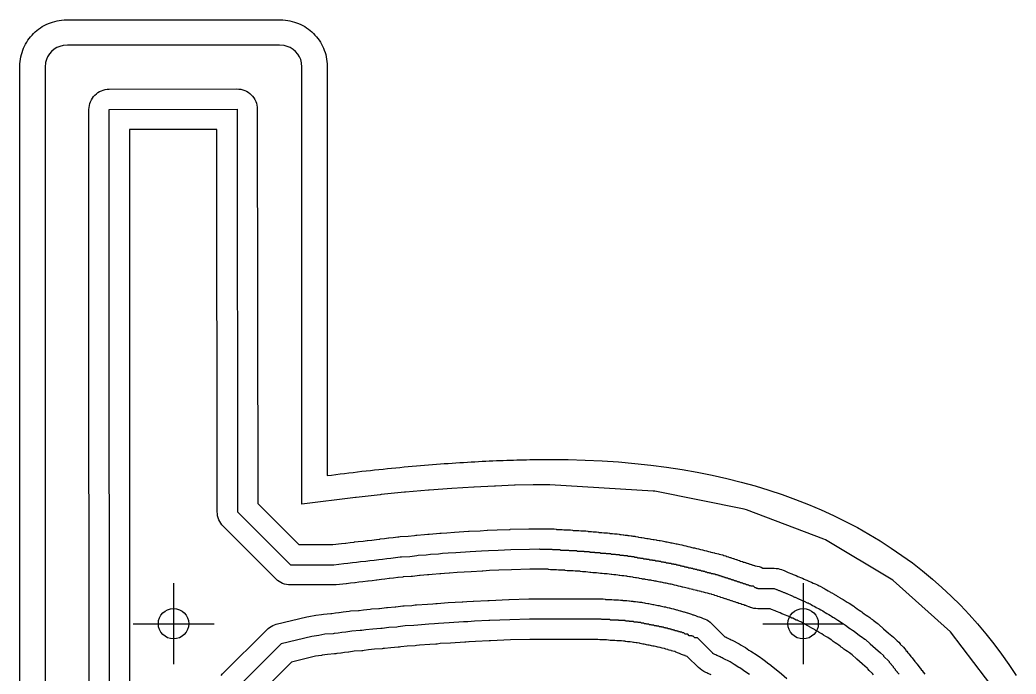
# Model space of a CAD drawing. Header units: millimetres. Extents: x 0 to 1800, y 0 to 406.
# Drawn here: x 799 to 995.9, y 273.9 to 403.3 of the extents above; entities that cross this region are included whole.
import ezdxf

# ---------------------------------------------------------------- set-up
doc = ezdxf.new("R2010")
doc.units = ezdxf.units.MM
for name, color, linetype in [('1_LETTERS', 7, 'Continuous'), ('2_BACK_inset_5mm', 7, 'Continuous'), ('4_THREADED_RODS_MX', 7, 'Continuous'), ('CENTERLINE', 7, 'Continuous'), ('GROOVE_8MM', 7, 'Continuous')]:
    doc.layers.add(name, color=color, linetype=linetype)

msp = doc.modelspace()

# ---------------------------------------------------------------- linework, layer by layer
at = {"layer": '1_LETTERS'}
msp.add_lwpolyline([(799.03, 75.72), (799.03, 394.12), (799.04, 394.59), (799.08, 395.05), (799.14, 395.51), (799.22, 395.96), (799.32, 396.4), (799.45, 396.83), (799.59, 397.26), (799.76, 397.67), (799.94, 398.07), (800.14, 398.47), (800.37, 398.85), (800.61, 399.22), (800.86, 399.58), (801.14, 399.92), (801.43, 400.25), (801.73, 400.57), (802.05, 400.87), (802.38, 401.16), (802.73, 401.43), (803.09, 401.69), (803.46, 401.93), (803.85, 402.15), (804.24, 402.35), (804.65, 402.53), (805.07, 402.7), (805.49, 402.84), (805.93, 402.96), (806.37, 403.07), (806.82, 403.15), (807.28, 403.21), (807.75, 403.24), (808.22, 403.25), (850.55, 403.25), (851.02, 403.24), (851.49, 403.21), (851.95, 403.15), (852.4, 403.07), (852.84, 402.96), (853.28, 402.84), (853.7, 402.7), (854.12, 402.53), (854.53, 402.35), (854.92, 402.15), (855.31, 401.93), (855.68, 401.69), (856.04, 401.43), (856.39, 401.16), (856.73, 400.87), (857.05, 400.57), (857.35, 400.25), (857.64, 399.92), (857.92, 399.58), (858.17, 399.22), (858.41, 398.85), (858.64, 398.47), (858.84, 398.07), (859.02, 397.67), (859.19, 397.26), (859.34, 396.83), (859.46, 396.4), (859.56, 395.96), (859.65, 395.51), (859.7, 395.05), (859.74, 394.59), (859.75, 394.12), (859.75, 313.15), (860.62, 313.27), (861.48, 313.38), (862.34, 313.49), (863.2, 313.6), (864.05, 313.7), (864.91, 313.8), (865.76, 313.9), (866.61, 314), (867.46, 314.1), (868.3, 314.19), (869.14, 314.28), (869.98, 314.37), (870.82, 314.46), (871.65, 314.54), (872.48, 314.63), (873.3, 314.71), (874.13, 314.79), (874.95, 314.86), (875.76, 314.94), (876.57, 315.01), (877.38, 315.08), (878.18, 315.15), (878.98, 315.22), (879.78, 315.28), (880.57, 315.34), (881.35, 315.41), (882.13, 315.46), (882.91, 315.52), (883.68, 315.58), (884.45, 315.63), (885.21, 315.68), (885.96, 315.73), (886.71, 315.77), (887.46, 315.82), (888.2, 315.86), (888.93, 315.9), (889.66, 315.94), (890.38, 315.98), (891.09, 316.02), (891.8, 316.05), (892.5, 316.08), (893.2, 316.11), (893.89, 316.14), (894.57, 316.17), (895.25, 316.19), (895.92, 316.22), (896.58, 316.24), (897.23, 316.26), (897.88, 316.27), (898.52, 316.29), (899.15, 316.3), (899.78, 316.32), (900.39, 316.33), (901, 316.34), (901.6, 316.34), (902.19, 316.35), (902.78, 316.35), (903.35, 316.36), (903.92, 316.36), (907.36, 316.33), (910.75, 316.23), (914.08, 316.07), (917.35, 315.85), (920.57, 315.57), (923.74, 315.22), (926.84, 314.82), (929.9, 314.35), (932.89, 313.82), (935.83, 313.23), (938.72, 312.58), (941.55, 311.87), (944.33, 311.11), (947.05, 310.28), (949.71, 309.39), (952.32, 308.45), (954.88, 307.45), (957.38, 306.39), (959.82, 305.27), (962.21, 304.1), (964.55, 302.87), (966.83, 301.58), (969.06, 300.24), (971.23, 298.84), (973.34, 297.38), (975.41, 295.88), (977.41, 294.31), (979.37, 292.7), (981.27, 291.03), (983.11, 289.3), (984.9, 287.53), (986.64, 285.7), (988.32, 283.82), (989.94, 281.88), (991.52, 279.9), (993.04, 277.86), (994.5, 275.78), (995.91, 273.64)], dxfattribs=at)
at = {"layer": '2_BACK_inset_5mm'}
msp.add_lwpolyline([(992.19, 270.13), (982.94, 282.29), (971.62, 292.43), (971.58, 292.46), (958.26, 300.43), (957.94, 300.59), (942.61, 306.36), (942.17, 306.49), (924.5, 310.06), (924.21, 310.11), (903.79, 311.36), (900.56, 311.33), (900.49, 311.33), (896.93, 311.24), (896.78, 311.24), (893.02, 311.1), (892.86, 311.09), (888.84, 310.89), (888.73, 310.88), (884.41, 310.61), (879.91, 310.28), (879.79, 310.27), (875.26, 309.87), (875.06, 309.85), (870.45, 309.39), (870.25, 309.37), (865.49, 308.84), (865.36, 308.82), (854.75, 307.48), (854.75, 393.92), (854.68, 394.77), (854.52, 395.41), (854.28, 395.98), (853.95, 396.51), (853.51, 397.02), (853.03, 397.42), (852.46, 397.77), (851.87, 398.02), (851.25, 398.18), (850.34, 398.25), (808.42, 398.25), (807.55, 398.18), (806.9, 398.02), (806.31, 397.77), (805.77, 397.44), (805.26, 397.01), (804.85, 396.54), (804.5, 395.98), (804.26, 395.41), (804.11, 394.81), (804.03, 393.91), (804.03, 75.8)], dxfattribs=at)
at = {"layer": '4_THREADED_RODS_MX'}
for p, q in [((829.39, 291.87), (829.39, 275.87)), ((953.83, 291.87), (953.83, 275.87)), ((821.39, 283.87), (837.39, 283.87)), ((945.83, 283.87), (961.83, 283.87))]:
    msp.add_line(p, q, dxfattribs=at)
for centre in [(829.39, 283.87), (953.83, 283.87)]:
    msp.add_circle(centre, 3, dxfattribs=at)
at = {"layer": 'CENTERLINE'}
for points in [[(816.68, 385.55), (841.94, 385.61), (842.03, 305.97), (852.48, 295.53), (861.08, 295.53), (863.07, 295.75), (863.87, 295.85), (864.77, 295.95), (865.57, 296.05), (866.35, 296.14), (867.37, 296.25), (868.17, 296.35), (869.07, 296.45), (869.99, 296.57), (870.67, 296.65), (871.57, 296.75), (872.37, 296.85), (873.27, 296.95), (874.19, 297.07), (874.42, 297.09), (876.12, 297.19), (877.49, 297.37), (877.75, 297.4), (879.35, 297.5), (880.15, 297.6), (881.75, 297.7), (882.55, 297.8), (883.64, 297.87), (885.18, 297.97), (887.99, 298.16), (890.23, 298.26), (891.63, 298.36), (893.53, 298.44), (896.05, 298.54), (899.72, 298.63), (901.75, 298.65), (901.78, 298.63), (904.18, 298.63), (904.28, 298.53), (905.78, 298.53), (905.88, 298.43), (907.48, 298.43), (907.58, 298.33), (909.08, 298.33), (909.18, 298.23), (910.48, 298.23), (910.58, 298.13), (911.58, 298.13), (911.68, 298.03), (912.58, 298.03), (912.68, 297.93), (913.68, 297.93), (913.78, 297.83), (914.78, 297.83), (914.88, 297.73), (915.78, 297.73), (915.88, 297.63), (916.68, 297.63), (916.78, 297.53), (917.48, 297.53), (917.58, 297.43), (918.28, 297.43), (918.38, 297.33), (919.08, 297.33), (919.18, 297.23), (919.78, 297.23), (919.88, 297.13), (920.38, 297.13), (920.48, 297.03), (920.98, 297.03), (921.08, 296.93), (921.58, 296.93), (921.68, 296.83), (922.18, 296.83), (922.28, 296.73), (922.78, 296.73), (922.88, 296.63), (923.38, 296.63), (923.48, 296.53), (923.98, 296.53), (924.08, 296.43), (924.58, 296.43), (924.68, 296.33), (925.18, 296.33), (925.28, 296.23), (925.68, 296.23), (925.78, 296.13), (926.18, 296.13), (926.28, 296.03), (926.68, 296.03), (926.78, 295.93), (927.18, 295.93), (927.28, 295.83), (927.68, 295.83), (927.78, 295.73), (928.18, 295.73), (928.28, 295.63), (928.68, 295.63), (928.78, 295.53), (929.08, 295.53), (929.18, 295.43), (929.48, 295.43), (929.58, 295.33), (929.88, 295.33), (929.98, 295.23), (930.28, 295.23), (930.38, 295.13), (930.68, 295.13), (930.78, 295.03), (931.08, 295.03), (931.18, 294.93), (931.58, 294.93), (931.68, 294.83), (931.98, 294.83), (932.08, 294.73), (932.38, 294.73), (932.48, 294.63), (932.78, 294.63), (932.88, 294.53), (933.18, 294.53), (933.28, 294.43), (933.58, 294.43), (933.68, 294.33), (933.98, 294.33), (934.08, 294.23), (934.38, 294.23), (934.48, 294.13), (934.78, 294.13), (934.88, 294.03), (935.18, 294.03), (935.28, 293.93), (935.58, 293.93), (935.68, 293.83), (935.98, 293.83), (936.08, 293.73), (936.38, 293.73), (936.48, 293.63), (936.78, 293.63), (936.88, 293.53), (937.08, 293.53), (937.18, 293.43), (937.38, 293.43), (937.48, 293.33), (937.68, 293.33), (937.78, 293.23), (937.98, 293.23), (938.08, 293.13), (938.28, 293.13), (938.38, 293.03), (938.58, 293.03), (938.68, 292.93), (938.88, 292.93), (938.98, 292.83), (939.18, 292.83), (939.28, 292.73), (939.48, 292.73), (939.58, 292.63), (939.78, 292.63), (939.88, 292.53), (940.08, 292.53), (940.18, 292.43), (940.38, 292.43), (940.48, 292.33), (940.68, 292.33), (940.78, 292.23), (940.98, 292.23), (941.08, 292.13), (941.28, 292.13), (941.38, 292.03), (941.58, 292.03), (941.68, 291.93), (941.88, 291.93), (941.98, 291.83), (942.18, 291.83), (942.28, 291.73), (942.48, 291.73), (942.58, 291.63), (942.78, 291.63), (942.88, 291.53), (943.08, 291.53), (943.18, 291.43), (943.38, 291.43), (943.48, 291.33), (943.98, 291.33), (944.28, 291.03), (944.48, 291.03), (944.58, 290.93), (944.78, 290.93), (944.88, 290.83), (948.13, 290.83), (948.53, 290.63), (948.63, 290.63), (949.03, 290.43), (949.13, 290.43), (949.53, 290.23), (949.63, 290.23), (950.03, 290.03), (950.13, 290.03), (950.53, 289.83), (950.63, 289.83), (951.43, 289.43), (951.53, 289.43), (952.13, 289.13), (952.23, 289.13), (953.03, 288.73), (953.13, 288.73), (953.93, 288.33), (954.03, 288.33), (954.63, 288.03), (954.73, 288.03), (954.8, 288), (955, 287.9), (955.2, 287.8), (955.4, 287.7), (955.41, 287.69), (955.71, 287.49), (956.11, 287.29), (956.41, 287.09), (957.01, 286.79), (957.31, 286.59), (957.71, 286.39), (958.01, 286.19), (958.21, 286.09), (958.51, 285.89), (958.91, 285.69), (959.21, 285.49), (959.41, 285.39), (959.71, 285.19), (959.91, 285.09), (960.51, 284.69), (960.71, 284.59), (961.61, 283.99), (961.61, 283.99), (961.79, 283.87), (962.19, 283.57), (962.49, 283.37), (962.89, 283.07), (963.19, 282.87), (963.59, 282.57), (963.89, 282.37), (964.29, 282.07), (964.59, 281.87), (964.99, 281.57), (965.29, 281.37), (965.29, 281.36), (966.03, 280.81), (966.13, 280.72), (967.07, 279.88), (968.12, 278.96), (969.14, 278.11), (969.72, 277.57), (969.72, 277.48), (970.82, 276.38), (970.82, 276.28), (971.22, 275.88), (971.22, 275.78), (971.62, 275.38), (971.62, 275.28), (972.02, 274.88), (972.02, 274.78), (972.42, 274.38), (972.42, 274.28), (972.82, 273.88)], [(816.77, 81.48), (816.68, 385.55)], [(943.21, 273.84), (942.5, 274.31), (941.29, 275.12), (941.09, 275.22), (940.19, 275.82), (939.99, 275.92), (939.39, 276.32), (938, 277.01), (937.8, 277.11), (937.6, 277.21), (937.4, 277.31), (937, 277.51), (936.8, 277.61), (936.6, 277.71), (936.4, 277.81), (936, 278.01), (935.97, 278.03), (932.92, 281.08), (932.42, 281.08), (932.12, 281.38), (931.92, 281.38), (931.82, 281.48), (931.32, 281.48), (931.02, 281.78), (930.52, 281.78), (930.22, 282.08), (929.92, 282.08), (929.82, 282.18), (929.62, 282.18), (929.52, 282.28), (929.22, 282.28), (929.12, 282.38), (928.92, 282.38), (928.82, 282.48), (928.52, 282.48), (928.42, 282.58), (928.22, 282.58), (928.12, 282.68), (927.82, 282.68), (927.72, 282.78), (927.52, 282.78), (927.42, 282.88), (927.12, 282.88), (927.02, 282.98), (926.72, 282.98), (926.62, 283.08), (926.32, 283.08), (926.22, 283.18), (925.92, 283.18), (925.82, 283.28), (925.42, 283.28), (925.32, 283.38), (924.92, 283.38), (924.82, 283.48), (924.42, 283.48), (924.32, 283.58), (923.92, 283.58), (923.82, 283.68), (923.42, 283.68), (923.32, 283.78), (922.92, 283.78), (922.82, 283.88), (922.42, 283.88), (922.32, 283.98), (921.82, 283.98), (921.72, 284.08), (921.22, 284.08), (921.12, 284.18), (920.42, 284.18), (920.32, 284.28), (919.52, 284.28), (919.42, 284.38), (918.72, 284.38), (918.62, 284.48), (917.42, 284.48), (917.32, 284.58), (915.72, 284.58), (915.62, 284.68), (914.02, 284.68), (913.92, 284.78), (899.75, 284.78), (895.83, 284.67), (891.88, 284.48), (891.72, 284.48), (888.86, 284.36), (887.55, 284.27), (886.73, 284.24), (886.72, 284.22), (883.9, 284.05), (881.75, 283.91), (880.98, 283.82), (879.83, 283.75), (877.65, 283.61), (876.88, 283.52), (875.18, 283.42), (873.81, 283.24), (873.55, 283.21), (871.95, 283.11), (870.61, 282.94), (870.35, 282.91), (868.75, 282.81), (867.41, 282.64), (866.61, 282.54), (866.31, 282.51), (864.66, 282.4), (863.45, 282.22), (862.65, 282.12), (861.95, 282.02), (861.15, 281.92), (860.92, 281.89), (859.31, 281.78), (858.1, 281.57), (856.7, 281.37), (850.66, 279.87), (841.92, 271.13)]]:
    msp.add_lwpolyline(points, dxfattribs=at)
at = {"layer": 'GROOVE_8MM'}
for points in [[(812.77, 81.48), (812.68, 385.55), (812.7, 385.94), (812.76, 386.33), (812.85, 386.71), (812.98, 387.08), (812.98, 387.08), (813.15, 387.43), (813.35, 387.77), (813.58, 388.08), (813.85, 388.38), (814.14, 388.64), (814.45, 388.87), (814.79, 389.08), (815.14, 389.24), (815.51, 389.38), (815.89, 389.47), (816.28, 389.53), (816.67, 389.55), (841.93, 389.61), (842.32, 389.59), (842.71, 389.53), (843.09, 389.44), (843.46, 389.31), (843.81, 389.14), (844.15, 388.94), (844.47, 388.7), (844.76, 388.44), (845.02, 388.15), (845.26, 387.84), (845.46, 387.5), (845.63, 387.14), (845.76, 386.77), (845.86, 386.39), (845.92, 386), (845.94, 385.61), (846.03, 307.63), (854.14, 299.53), (860.86, 299.53), (862.6, 299.72), (863.38, 299.82), (863.43, 299.83), (864.3, 299.92), (865.08, 300.02), (865.13, 300.03), (865.91, 300.11), (866.9, 300.22), (867.68, 300.32), (867.73, 300.33), (868.6, 300.42), (869.5, 300.53), (870.18, 300.62), (870.23, 300.63), (871.1, 300.72), (871.88, 300.82), (871.93, 300.83), (872.8, 300.92), (873.7, 301.03), (873.92, 301.06), (874.18, 301.09), (875.75, 301.18), (877, 301.33), (877.25, 301.37), (877.5, 301.39), (878.98, 301.48), (879.65, 301.57), (879.9, 301.59), (881.38, 301.68), (882.05, 301.77), (882.3, 301.79), (883.38, 301.86), (884.91, 301.96), (887.72, 302.15), (887.81, 302.15), (890, 302.25), (891.35, 302.35), (891.45, 302.35), (893.35, 302.44), (893.38, 302.44), (895.91, 302.53), (895.95, 302.54), (899.62, 302.63), (899.68, 302.63), (901.71, 302.65), (901.79, 302.65), (904.22, 302.63), (904.6, 302.61), (904.99, 302.55), (905.05, 302.53), (905.78, 302.53), (906.17, 302.51), (906.56, 302.45), (906.65, 302.43), (907.48, 302.43), (907.87, 302.41), (908.26, 302.35), (908.35, 302.33), (909.08, 302.33), (909.47, 302.31), (909.86, 302.25), (909.95, 302.23), (910.48, 302.23), (910.87, 302.21), (911.26, 302.15), (911.35, 302.13), (911.58, 302.13), (911.97, 302.11), (912.36, 302.05), (912.45, 302.03), (912.58, 302.03), (912.97, 302.01), (913.36, 301.95), (913.45, 301.93), (913.68, 301.93), (914.07, 301.91), (914.46, 301.85), (914.55, 301.83), (914.78, 301.83), (915.17, 301.81), (915.56, 301.75), (915.65, 301.73), (915.78, 301.73), (916.17, 301.71), (916.56, 301.65), (916.65, 301.63), (916.68, 301.63), (917.07, 301.61), (917.46, 301.55), (917.57, 301.52), (917.87, 301.51), (918.26, 301.45), (918.37, 301.42), (918.67, 301.41), (919.06, 301.35), (919.17, 301.32), (919.47, 301.31), (919.86, 301.25), (919.99, 301.22), (920.17, 301.21), (920.56, 301.15), (920.72, 301.11), (920.77, 301.11), (921.16, 301.05), (921.32, 301.01), (921.37, 301.01), (921.76, 300.95), (921.92, 300.91), (921.97, 300.91), (922.36, 300.85), (922.52, 300.81), (922.57, 300.81), (922.96, 300.75), (923.12, 300.71), (923.17, 300.71), (923.56, 300.65), (923.72, 300.61), (923.77, 300.61), (924.16, 300.55), (924.32, 300.51), (924.37, 300.51), (924.76, 300.45), (924.92, 300.41), (924.97, 300.41), (925.36, 300.35), (925.52, 300.31), (925.57, 300.31), (925.96, 300.25), (926.21, 300.19), (926.46, 300.15), (926.71, 300.09), (926.96, 300.05), (927.21, 299.99), (927.46, 299.95), (927.71, 299.89), (927.96, 299.85), (928.21, 299.79), (928.46, 299.75), (928.71, 299.69), (928.96, 299.65), (929.21, 299.59), (929.46, 299.55), (929.84, 299.46), (929.85, 299.45), (929.86, 299.45), (930.24, 299.36), (930.25, 299.35), (930.26, 299.35), (930.64, 299.26), (930.65, 299.25), (930.66, 299.25), (931.04, 299.16), (931.05, 299.15), (931.06, 299.15), (931.44, 299.06), (931.45, 299.05), (931.46, 299.05), (931.84, 298.96), (931.85, 298.95), (931.86, 298.95), (932.11, 298.89), (932.36, 298.85), (932.74, 298.76), (932.75, 298.75), (932.76, 298.75), (933.14, 298.66), (933.15, 298.65), (933.16, 298.65), (933.54, 298.56), (933.55, 298.55), (933.56, 298.55), (933.94, 298.46), (933.95, 298.45), (933.96, 298.45), (934.34, 298.36), (934.35, 298.35), (934.36, 298.35), (934.74, 298.26), (934.75, 298.25), (934.76, 298.25), (935.14, 298.16), (935.15, 298.15), (935.16, 298.15), (935.54, 298.06), (935.55, 298.05), (935.56, 298.05), (935.94, 297.96), (935.95, 297.95), (935.96, 297.95), (936.34, 297.86), (936.35, 297.85), (936.36, 297.85), (936.74, 297.76), (936.75, 297.75), (936.76, 297.75), (937.14, 297.66), (937.15, 297.65), (937.16, 297.65), (937.54, 297.56), (937.55, 297.55), (937.56, 297.55), (937.94, 297.46), (938.17, 297.37), (938.24, 297.36), (938.47, 297.27), (938.54, 297.26), (938.77, 297.17), (938.84, 297.16), (939.07, 297.07), (939.14, 297.06), (939.37, 296.97), (939.44, 296.96), (939.67, 296.87), (939.74, 296.86), (939.97, 296.77), (940.04, 296.76), (940.27, 296.67), (940.34, 296.66), (940.57, 296.57), (940.64, 296.56), (940.87, 296.47), (940.94, 296.46), (941.17, 296.37), (941.24, 296.36), (941.47, 296.27), (941.54, 296.26), (941.77, 296.17), (941.84, 296.16), (942.07, 296.07), (942.14, 296.06), (942.37, 295.97), (942.44, 295.96), (942.67, 295.87), (942.74, 295.86), (942.97, 295.77), (943.04, 295.76), (943.27, 295.67), (943.34, 295.66), (943.57, 295.57), (943.64, 295.56), (943.87, 295.47), (943.94, 295.46), (944.17, 295.37), (944.24, 295.36), (944.37, 295.31), (944.76, 295.25), (945.14, 295.16), (945.51, 295.02), (945.86, 294.86), (945.91, 294.83), (948.13, 294.83), (948.5, 294.81), (948.86, 294.76), (949.23, 294.68), (949.58, 294.56), (949.87, 294.43), (950.08, 294.36), (950.37, 294.23), (950.58, 294.16), (950.87, 294.03), (951.08, 293.96), (951.37, 293.83), (951.58, 293.76), (951.87, 293.63), (952.08, 293.56), (952.42, 293.41), (952.79, 293.22), (952.98, 293.16), (953.32, 293.01), (953.49, 292.92), (953.68, 292.86), (954.02, 292.71), (954.39, 292.52), (954.58, 292.46), (954.92, 292.31), (955.29, 292.12), (955.48, 292.06), (955.82, 291.91), (955.99, 291.82), (956.18, 291.76), (956.52, 291.61), (956.58, 291.57), (956.78, 291.47), (956.98, 291.37), (957.18, 291.27), (957.2, 291.27), (957.63, 291.02), (957.72, 290.95), (957.9, 290.87), (958.33, 290.62), (958.42, 290.55), (958.8, 290.37), (959.23, 290.12), (959.32, 290.05), (959.5, 289.97), (959.93, 289.72), (960.04, 289.64), (960.43, 289.42), (960.52, 289.35), (960.7, 289.27), (961.13, 289.02), (961.24, 288.94), (961.63, 288.72), (961.74, 288.64), (962.13, 288.42), (962.54, 288.14), (962.93, 287.92), (963.83, 287.32), (963.83, 287.32), (964.01, 287.2), (964.19, 287.07), (964.5, 286.84), (964.71, 286.7), (964.89, 286.57), (965.2, 286.34), (965.41, 286.2), (965.59, 286.07), (965.9, 285.84), (966.11, 285.7), (966.29, 285.57), (966.6, 285.34), (966.81, 285.2), (966.99, 285.07), (967.3, 284.84), (967.51, 284.7), (967.69, 284.57), (968.43, 284.01), (968.64, 283.85), (968.74, 283.76), (968.81, 283.7), (969.72, 282.88), (970.72, 282), (971.7, 281.19), (971.85, 281.05), (972.44, 280.51), (972.73, 280.22), (972.98, 279.89), (973, 279.86), (973.65, 279.21), (973.92, 278.92), (974.15, 278.61), (974.15, 278.6), (974.32, 278.42), (974.55, 278.11), (974.55, 278.1), (974.72, 277.92), (974.95, 277.61), (974.95, 277.6), (975.12, 277.42), (975.35, 277.11), (975.35, 277.1), (975.52, 276.92), (975.75, 276.61), (975.75, 276.6), (975.92, 276.42), (976.15, 276.11), (976.15, 276.1), (976.32, 275.92), (976.55, 275.61), (976.55, 275.6), (976.72, 275.42), (976.95, 275.11), (976.97, 275.07), (977.02, 275.02), (977.25, 274.71), (977.27, 274.67), (977.32, 274.62), (977.55, 274.31), (977.57, 274.27), (977.62, 274.22), (977.85, 273.91)], [(967.73, 273.75), (967.52, 274.03), (966.9, 274.65), (966.63, 274.95), (966.54, 275.07), (966.5, 275.1), (965.56, 275.89), (965.49, 275.95), (964.43, 276.87), (964.39, 276.91), (963.52, 277.7), (962.98, 278.1), (962.77, 278.24), (962.59, 278.37), (962.28, 278.6), (962.07, 278.74), (961.89, 278.87), (961.58, 279.1), (961.37, 279.24), (961.19, 279.37), (960.88, 279.6), (960.67, 279.74), (960.49, 279.87), (960.18, 280.1), (959.97, 280.24), (959.79, 280.37), (959.48, 280.6), (959.39, 280.66), (958.68, 281.14), (958.29, 281.36), (957.88, 281.64), (957.49, 281.86), (957.38, 281.94), (956.99, 282.16), (956.9, 282.22), (956.72, 282.31), (956.29, 282.56), (956.18, 282.64), (955.79, 282.86), (955.7, 282.92), (955.52, 283.01), (955.09, 283.26), (955, 283.32), (954.62, 283.51), (954.19, 283.76), (954.1, 283.82), (953.92, 283.91), (953.51, 284.15), (953.39, 284.22), (953.37, 284.24), (953.18, 284.3), (952.84, 284.45), (952.67, 284.54), (952.48, 284.6), (952.14, 284.75), (951.77, 284.94), (951.58, 285), (951.24, 285.15), (950.87, 285.34), (950.68, 285.4), (950.34, 285.55), (950.17, 285.64), (949.98, 285.7), (949.64, 285.85), (949.27, 286.04), (949.08, 286.1), (948.78, 286.23), (948.58, 286.3), (948.28, 286.43), (948.08, 286.5), (947.78, 286.63), (947.58, 286.7), (947.29, 286.83), (944.88, 286.83), (944.49, 286.85), (944.1, 286.91), (943.72, 287), (943.49, 287.08), (943.42, 287.1), (943.19, 287.18), (943.12, 287.2), (942.75, 287.33), (942.48, 287.46), (942.32, 287.5), (942.09, 287.58), (942.02, 287.6), (941.79, 287.68), (941.72, 287.7), (941.49, 287.78), (941.42, 287.8), (941.19, 287.88), (941.12, 287.9), (940.89, 287.98), (940.82, 288), (940.59, 288.08), (940.52, 288.1), (940.29, 288.18), (940.22, 288.2), (939.99, 288.28), (939.92, 288.3), (939.69, 288.38), (939.62, 288.4), (939.39, 288.48), (939.32, 288.5), (939.09, 288.58), (939.02, 288.6), (938.79, 288.68), (938.72, 288.7), (938.49, 288.78), (938.42, 288.8), (938.19, 288.88), (938.12, 288.9), (937.89, 288.98), (937.82, 289), (937.59, 289.08), (937.52, 289.1), (937.29, 289.18), (937.22, 289.2), (936.99, 289.28), (936.92, 289.3), (936.69, 289.38), (936.62, 289.4), (936.39, 289.48), (936.32, 289.5), (936.09, 289.58), (936.02, 289.6), (935.79, 289.68), (935.72, 289.7), (935.71, 289.7), (935.7, 289.71), (935.32, 289.8), (935.31, 289.8), (935.3, 289.81), (934.92, 289.9), (934.91, 289.9), (934.9, 289.91), (934.52, 290), (934.51, 290), (934.5, 290.01), (934.12, 290.1), (934.11, 290.1), (934.1, 290.11), (933.72, 290.2), (933.71, 290.2), (933.7, 290.21), (933.32, 290.3), (933.31, 290.3), (933.3, 290.31), (932.92, 290.4), (932.91, 290.4), (932.9, 290.41), (932.52, 290.5), (932.51, 290.5), (932.5, 290.51), (932.12, 290.6), (932.11, 290.6), (932.1, 290.61), (931.72, 290.7), (931.71, 290.7), (931.7, 290.71), (931.32, 290.8), (931.31, 290.8), (931.3, 290.81), (930.92, 290.9), (930.91, 290.9), (930.9, 290.91), (930.65, 290.97), (930.4, 291.01), (930.02, 291.1), (930.01, 291.1), (930, 291.11), (929.62, 291.2), (929.61, 291.2), (929.6, 291.21), (929.22, 291.3), (929.21, 291.3), (929.2, 291.31), (928.82, 291.4), (928.81, 291.4), (928.8, 291.41), (928.42, 291.5), (928.41, 291.5), (928.4, 291.51), (928.02, 291.6), (928.01, 291.6), (928, 291.61), (927.75, 291.67), (927.5, 291.71), (927.25, 291.77), (927, 291.81), (926.75, 291.87), (926.5, 291.91), (926.25, 291.97), (926, 292.01), (925.75, 292.07), (925.5, 292.11), (925.25, 292.17), (925, 292.21), (924.75, 292.27), (924.5, 292.31), (924.34, 292.35), (924.29, 292.35), (923.9, 292.41), (923.74, 292.45), (923.69, 292.45), (923.3, 292.51), (923.14, 292.55), (923.09, 292.55), (922.7, 292.61), (922.54, 292.65), (922.49, 292.65), (922.1, 292.71), (921.94, 292.75), (921.89, 292.75), (921.5, 292.81), (921.34, 292.85), (921.29, 292.85), (920.9, 292.91), (920.74, 292.95), (920.69, 292.95), (920.3, 293.01), (920.14, 293.05), (920.09, 293.05), (919.7, 293.11), (919.54, 293.15), (919.49, 293.15), (919.1, 293.21), (918.96, 293.24), (918.79, 293.25), (918.4, 293.31), (918.29, 293.33), (917.99, 293.35), (917.6, 293.41), (917.49, 293.43), (917.19, 293.45), (916.8, 293.51), (916.69, 293.53), (916.39, 293.55), (916, 293.61), (915.91, 293.63), (915.88, 293.63), (915.49, 293.65), (915.1, 293.71), (915.01, 293.73), (914.88, 293.73), (914.49, 293.75), (914.1, 293.81), (914.01, 293.83), (913.78, 293.83), (913.39, 293.85), (913, 293.91), (912.91, 293.93), (912.68, 293.93), (912.29, 293.95), (911.9, 294.01), (911.81, 294.03), (911.68, 294.03), (911.29, 294.05), (910.9, 294.11), (910.81, 294.13), (910.58, 294.13), (910.19, 294.15), (909.8, 294.21), (909.71, 294.23), (909.18, 294.23), (908.79, 294.25), (908.4, 294.31), (908.31, 294.33), (907.58, 294.33), (907.19, 294.35), (906.8, 294.41), (906.71, 294.43), (905.88, 294.43), (905.49, 294.45), (905.1, 294.51), (905.01, 294.53), (904.28, 294.53), (903.89, 294.55), (903.5, 294.61), (903.41, 294.63), (901.78, 294.63), (901.39, 294.65), (901.38, 294.65), (899.79, 294.63), (896.18, 294.54), (893.69, 294.45), (891.86, 294.36), (890.52, 294.27), (890.41, 294.26), (888.21, 294.16), (885.44, 293.98), (883.91, 293.87), (883.89, 293.87), (882.92, 293.81), (882.25, 293.73), (882, 293.71), (880.52, 293.61), (879.85, 293.53), (879.6, 293.51), (878.12, 293.41), (877.99, 293.4), (876.61, 293.22), (876.35, 293.2), (874.78, 293.11), (874.69, 293.1), (873.77, 292.98), (873.71, 292.98), (872.84, 292.88), (872.07, 292.78), (872.01, 292.78), (871.14, 292.68), (870.49, 292.6), (869.57, 292.48), (869.51, 292.48), (868.64, 292.38), (867.87, 292.28), (867.81, 292.28), (866.79, 292.16), (866.04, 292.08), (865.27, 291.98), (865.21, 291.98), (864.34, 291.88), (863.57, 291.78), (863.51, 291.78), (861.52, 291.55), (861.08, 291.53), (852.48, 291.53), (852.09, 291.55), (851.7, 291.61), (851.32, 291.7), (850.95, 291.83), (850.59, 292), (850.26, 292.2), (849.94, 292.44), (849.65, 292.7), (839.2, 303.15), (838.94, 303.44), (838.71, 303.75), (838.51, 304.09), (838.34, 304.44), (838.21, 304.81), (838.11, 305.19), (838.05, 305.58), (838.03, 305.97), (837.94, 381.6), (820.68, 381.56), (820.77, 84.68)], [(838.83, 273.66), (839.1, 273.95), (847.83, 282.69), (848.1, 282.94), (848.39, 283.15), (848.69, 283.35), (849.01, 283.51), (849.35, 283.64), (849.69, 283.75), (855.73, 285.25), (856.13, 285.33), (857.49, 285.53), (858.66, 285.72), (859.03, 285.77), (860.49, 285.87), (860.59, 285.88), (860.66, 285.89), (861.42, 285.99), (862.09, 286.08), (862.16, 286.09), (862.92, 286.19), (864.09, 286.36), (864.39, 286.39), (865.93, 286.49), (866.11, 286.51), (866.91, 286.61), (868.25, 286.78), (868.5, 286.8), (869.98, 286.9), (870.11, 286.91), (871.45, 287.08), (871.7, 287.1), (873.18, 287.2), (873.31, 287.21), (874.69, 287.39), (874.95, 287.41), (876.52, 287.5), (877.15, 287.58), (877.4, 287.6), (879.58, 287.74), (879.59, 287.74), (880.62, 287.8), (881.25, 287.88), (881.5, 287.9), (883.64, 288.04), (886.47, 288.23), (886.54, 288.23), (887.33, 288.27), (888.62, 288.35), (888.69, 288.35), (891.54, 288.48), (891.72, 288.48), (891.78, 288.48), (895.64, 288.66), (895.71, 288.67), (899.63, 288.78), (899.75, 288.78), (913.92, 288.78), (914.31, 288.76), (914.7, 288.7), (914.79, 288.68), (915.62, 288.68), (916.01, 288.66), (916.4, 288.6), (916.49, 288.58), (917.32, 288.58), (917.71, 288.56), (918.1, 288.5), (918.19, 288.48), (918.62, 288.48), (919.01, 288.46), (919.4, 288.4), (919.51, 288.38), (919.81, 288.36), (920.2, 288.3), (920.29, 288.28), (920.32, 288.28), (920.71, 288.26), (921.1, 288.2), (921.21, 288.18), (921.51, 288.16), (921.9, 288.1), (922.06, 288.06), (922.11, 288.06), (922.5, 288), (922.66, 287.96), (922.71, 287.96), (923.1, 287.9), (923.35, 287.84), (923.6, 287.8), (923.85, 287.74), (924.1, 287.7), (924.35, 287.64), (924.6, 287.6), (924.85, 287.54), (925.1, 287.5), (925.35, 287.44), (925.6, 287.4), (925.85, 287.34), (926.1, 287.3), (926.35, 287.24), (926.6, 287.2), (926.98, 287.11), (926.99, 287.11), (927, 287.1), (927.38, 287.01), (927.39, 287.01), (927.4, 287), (927.78, 286.91), (927.79, 286.91), (927.8, 286.9), (928.18, 286.81), (928.19, 286.81), (928.2, 286.8), (928.58, 286.71), (928.81, 286.63), (928.88, 286.61), (928.89, 286.61), (928.9, 286.6), (929.28, 286.51), (929.51, 286.43), (929.58, 286.41), (929.59, 286.41), (929.6, 286.4), (929.98, 286.31), (930.21, 286.23), (930.28, 286.21), (930.29, 286.21), (930.3, 286.2), (930.68, 286.11), (930.91, 286.03), (930.98, 286.01), (930.99, 286.01), (931, 286), (931.38, 285.91), (931.75, 285.78), (932.02, 285.65), (932.18, 285.61), (932.55, 285.48), (932.82, 285.35), (932.98, 285.31), (933.21, 285.23), (933.28, 285.21), (933.65, 285.08), (933.92, 284.95), (934.08, 284.91), (934.45, 284.78), (934.8, 284.61), (935.14, 284.41), (935.45, 284.18), (935.74, 283.92), (938.37, 281.3), (938.39, 281.29), (938.59, 281.19), (938.79, 281.09), (939.19, 280.89), (939.39, 280.79), (939.59, 280.69), (939.79, 280.59), (941.18, 279.9), (941.61, 279.65), (942.02, 279.37), (942.41, 279.15), (943.12, 278.67), (943.51, 278.45), (944.72, 277.64), (945.43, 277.17), (945.61, 277.04), (946.41, 276.45), (946.81, 276.15), (947.43, 275.68), (947.53, 275.6), (948.24, 275.03), (949.47, 274.04), (949.58, 273.96), (950.63, 273.06)], [(935.62, 273.74), (935.22, 273.94), (935.02, 274.04), (934.82, 274.14), (934.62, 274.24), (934.22, 274.44), (934.18, 274.45), (933.81, 274.67), (933.46, 274.92), (933.14, 275.2), (931, 277.35), (930.89, 277.39), (930.54, 277.55), (930.52, 277.56), (930.16, 277.65), (929.79, 277.79), (929.52, 277.91), (929.36, 277.95), (928.99, 278.09), (928.64, 278.25), (928.48, 278.35), (928.46, 278.35), (928.45, 278.36), (928.44, 278.36), (928.06, 278.45), (927.83, 278.54), (927.76, 278.55), (927.75, 278.56), (927.74, 278.56), (927.36, 278.65), (927.13, 278.74), (927.06, 278.75), (927.05, 278.76), (927.04, 278.76), (926.66, 278.85), (926.43, 278.94), (926.36, 278.95), (926.35, 278.96), (926.34, 278.96), (925.96, 279.05), (925.95, 279.06), (925.94, 279.06), (925.56, 279.15), (925.55, 279.16), (925.54, 279.16), (925.16, 279.25), (925.15, 279.26), (925.14, 279.26), (924.89, 279.32), (924.64, 279.36), (924.39, 279.42), (924.14, 279.46), (923.89, 279.52), (923.64, 279.56), (923.39, 279.62), (923.14, 279.66), (922.89, 279.72), (922.64, 279.76), (922.39, 279.82), (922.14, 279.86), (921.89, 279.92), (921.64, 279.96), (921.48, 280), (921.43, 280), (921.04, 280.06), (920.88, 280.1), (920.83, 280.1), (920.44, 280.16), (920.33, 280.19), (920.03, 280.2), (919.64, 280.26), (919.55, 280.28), (919.52, 280.28), (919.13, 280.3), (918.74, 280.36), (918.63, 280.39), (918.33, 280.4), (917.94, 280.46), (917.85, 280.48), (917.42, 280.48), (917.03, 280.5), (916.64, 280.56), (916.55, 280.58), (915.72, 280.58), (915.33, 280.6), (914.94, 280.66), (914.85, 280.68), (914.02, 280.68), (913.63, 280.7), (913.24, 280.76), (913.15, 280.78), (899.8, 280.78), (895.98, 280.67), (892.07, 280.49), (891.88, 280.48), (891.8, 280.48), (889.08, 280.36), (887.8, 280.28), (887.74, 280.28), (887.15, 280.25), (886.97, 280.23), (884.15, 280.05), (882.12, 279.93), (881.48, 279.85), (881.22, 279.82), (880.07, 279.76), (878.02, 279.63), (877.38, 279.55), (877.12, 279.52), (875.55, 279.43), (874.3, 279.28), (874.05, 279.24), (873.8, 279.22), (872.32, 279.13), (871.1, 278.98), (870.85, 278.94), (870.6, 278.92), (869.12, 278.83), (867.9, 278.68), (867.1, 278.58), (866.81, 278.54), (866.58, 278.52), (865.08, 278.42), (864.02, 278.27), (863.95, 278.26), (863.18, 278.16), (862.52, 278.07), (862.45, 278.06), (861.68, 277.96), (861.48, 277.93), (861.2, 277.9), (859.79, 277.8), (858.75, 277.63), (858.66, 277.61), (857.47, 277.44), (852.71, 276.25), (845.92, 269.47)]]:
    msp.add_lwpolyline(points, dxfattribs=at)

doc.saveas('drawing.dxf')
